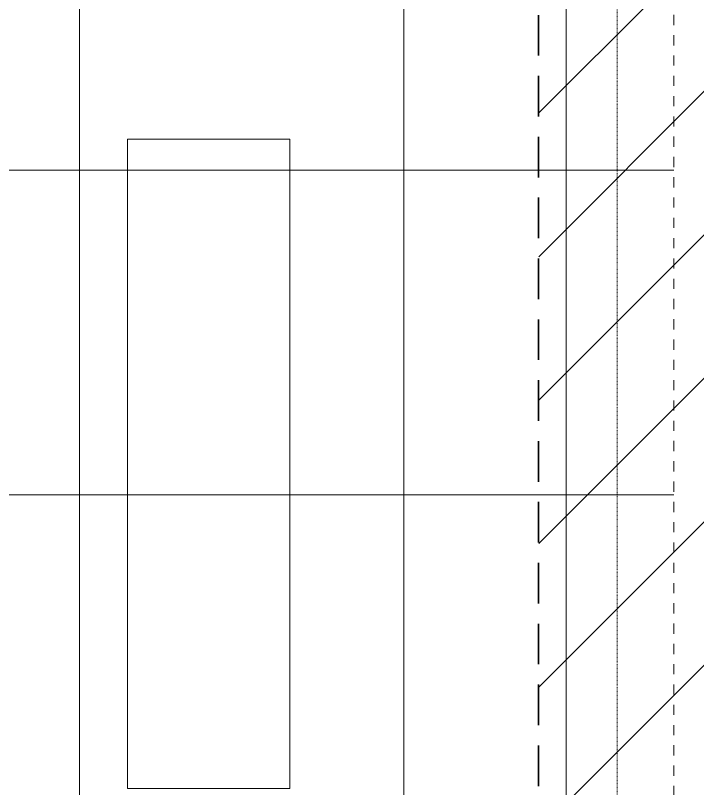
# Model space of a CAD drawing. Header units: inches. Extents: x 3268 to 7018, y 976 to 6708.
# Drawn here: x 5903.5 to 6004.4, y 1725.1 to 1839.4 of the extents above; entities that cross this region are included whole.
import ezdxf

# ---------------------------------------------------------------- set-up
doc = ezdxf.new("R2010")
doc.units = ezdxf.units.IN
doc.header["$MEASUREMENT"] = 0
for name, pattern in [('_Hidden Lines', [0.125, 0.0625, -0.0625]), ('IMPORT-Dash', [3, 1.5, -1.5]), ('IMPORT-DASHED _2_', [8.999999999999996, 5.999999999999998, -2.999999999999999])]:
    doc.linetypes.add(name, pattern=pattern)
for name, color, linetype, lineweight in [('A-DETL', 90, 'Continuous', 9), ('C-ESMT-STBK', 4, 'IMPORT-DASHED _2_', 35), ('L-PVMT-CONC-HATC', 252, 'Continuous', 15), ('L-PVMT-HATCH BOUND NPLOT', 45, 'Continuous', 15), ('L-SITE-STEP', 2, 'Continuous', 15), ('site_dwg', 8, 'Continuous', 9)]:
    doc.layers.add(name, color=color, linetype=linetype, lineweight=lineweight)

# ---------------------------------------------------------------- blocks, each defined once
blk = doc.blocks.new('site_dwg-12440225-Overall Retail Plan Opt 2')
at = {"layer": 'C-ESMT-STBK'}
h = blk.add_hatch(dxfattribs=at)
h.set_pattern_fill('FP_236', color=43, style=0, pattern_type=2)
h.set_pattern_definition([(41.19300000000002, (24349227.445, 9821790.73), (-9.878962955707756, 11.2874306606842), [])])
h.paths.add_polyline_path([(24340754.41764874, 9814238.256800799), (24341007.28369483, 9818038.207201697), (24340597.61508091, 9818336.289935663), (24339080.54507963, 9818175.041572), (24339041.04656363, 9818170.586227996), (24338991.68861391, 9818164.27902802), (24338951.70183868, 9818158.637384389), (24338912.96937073, 9818152.689061128), (24338874.36010189, 9818146.280125272), (24338835.87236292, 9818139.411975248), (24338797.50579851, 9818132.085986648), (24338766.50818425, 9818125.853604812), (24338766.89231019, 9818124.002092425), (24338807.18576453, 9818132.259389622), (24338846.06993594, 9818139.731584428), (24338885.04424, 9818146.727429258), (24338924.10287013, 9818153.245822722), (24338956.51865115, 9818158.316607647), (24338953.32382087, 9818110.342748318), (24338969.07279708, 9818112.710400388), (24339007.86497075, 9818118.055290567), (24339046.71994471, 9818122.92269113), (24339092.45343486, 9818128.037917001), (24340292.99008468, 9818255.650188034), (24340584.31472673, 9818286.605874758), (24340934.68922023, 9818031.666679043), (24340687.3560084, 9814314.861073798), (24339595.34670922, 9814726.863514047), (24339587.50957331, 9814715.68687136), (24338715.45843181, 9815327.180653278), (24338691.60180446, 9815293.158049863), (24339013.48739237, 9815068.288049085), (24339549.36884944, 9814692.907733086), (24340725.61240819, 9814249.124683892)])
h.paths.add_polyline_path([(24338722.46981283, 9815337.179779818), (24338763.80719084, 9815396.132170605), (24338658.92817304, 9815468.79891386), (24338617.74228099, 9815409.741564125), (24338722.19139668, 9815337.372683933)])
at = {"layer": 'C-ESMT-STBK', "color": 210}
blk.add_line((24340687.34729843, 9814314.863967307), (24340705.01028537, 9814580.29491515), dxfattribs=at)
at = {"layer": 'L-PVMT-CONC-HATC', "color": 10}
for p, q in [((24340637.22589669, 9814584.809032215), (24340620.93122033, 9814339.922375746)), ((24340685.11981129, 9814581.619525878), (24340667.85925209, 9814322.216973772)), ((24340709.06676859, 9814580.02477271), (24340689.65817384, 9814288.340189775)), ((24340306.56919841, 9814458.527519722), (24340695.19544957, 9814432.668458726)), ((24340695.19544957, 9814432.668458726), (24340714.756021, 9814431.366904836)), ((24340461.37640498, 9814400.120556591), (24340692.00835916, 9814384.774383366)), ((24340692.00835916, 9814384.774383366), (24340711.56651466, 9814383.47299023))]:
    blk.add_line(p, q, dxfattribs=at)
at = {"layer": 'L-PVMT-CONC-HATC', "color": 53}
for p, q in [((24340714.756021, 9814431.366904836), (24340715.14613924, 9814431.340946497)), ((24340711.56651466, 9814383.47299023), (24340711.95928248, 9814383.44685559))]:
    blk.add_line(p, q, dxfattribs=at)
at = {"layer": 'L-PVMT-HATCH BOUND NPLOT', "color": 10, "flags": 128}
blk.add_lwpolyline([(24340628.43009594, 9814345.478216808), (24340634.80380946, 9814441.266398625), (24340658.75085492, 9814439.672970243), (24340652.37714139, 9814343.884788428)], close=True, dxfattribs=at)
at = {"layer": 'L-SITE-STEP', "color": 53, "linetype": 'IMPORT-Dash'}
blk.add_line((24340722.24699294, 9814538.05704889), (24340704.80440189, 9814275.918803107), dxfattribs=at)

msp = doc.modelspace()

# ---------------------------------------------------------------- linework, layer by layer
at = {"layer": 'A-DETL', "linetype": '_Hidden Lines'}
msp.add_line((5992.50034304741, 1929.148582565577), (5992.50034304741, 1664.429122468142), dxfattribs=at)

# ---------------------------------------------------------------- block references
at = {"layer": 'site_dwg', "color": 53, "lineweight": 15, "rotation": 3.810000000000009}
msp.add_blockref('site_dwg-12440225-Overall Retail Plan Opt 2', (-23628768.691637, -11408316.78144797), dxfattribs=at)

doc.saveas('drawing.dxf')
